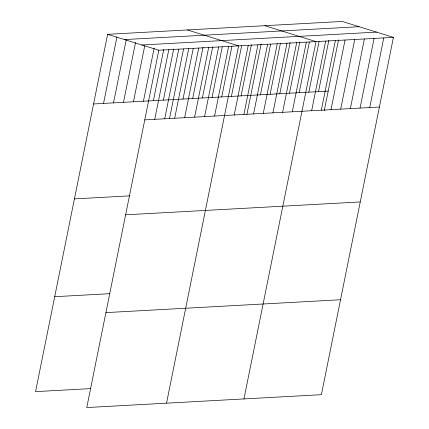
<?xml version="1.0" encoding="UTF-8"?>
<svg xmlns="http://www.w3.org/2000/svg" width="429" height="429" viewBox="0 0 429 429"><rect width="100%" height="100%" fill="white"/><g stroke="black" fill="none" stroke-linecap="round" stroke-linejoin="round"><path stroke-width="0.64" d="M393.436 37.371L158.81 50.241L86.765 407.55L321.391 394.68L393.436 37.371L342.235 21.45L107.609 34.32L35.564 391.629L90.739 388.604M103.539 103.416L116.919 37.06M113.513 102.869L126.228 39.795M123.482 102.322L135.537 42.535M133.457 101.775L144.718 45.93M143.425 101.228L154.156 48.01M153.4 100.681L163.733 49.437M154.74 119.337L168.785 49.694M163.369 100.134L173.702 48.89M164.709 118.79L178.754 49.147M169.514 118.576L183.542 48.997M174.683 118.243L188.728 48.6M183.017 99.056L193.222 48.466M184.652 117.696L198.697 48.053M192.696 98.525L203.03 47.281M194.627 117.149L208.671 47.506M202.375 97.994L212.709 46.75M204.595 116.602L218.64 46.959M212.055 97.463L222.254 46.874M214.57 116.055L228.609 46.412M221.734 96.933L231.933 46.343M166.538 403.174L238.583 45.865L187.382 29.944M231.413 96.402L241.613 45.812M234.218 114.977L248.262 45.335M241.087 95.871L251.421 44.627M243.897 114.446L257.942 44.804M246.938 114.328L261.1 44.096M253.577 113.916L267.616 44.273M260.446 94.809L270.645 44.219M263.256 113.385L277.295 43.742M270.125 94.278L280.325 43.688M272.93 112.854L286.974 43.211M279.805 93.747L290.133 42.503M282.609 112.323L296.654 42.68M289.478 93.216L299.812 41.972M292.288 111.792L306.333 42.149M299.158 92.685L309.357 42.096M243.962 398.927L316.007 41.618L264.811 25.697M308.837 92.155L319.037 41.565M311.647 110.73L325.686 41.087M318.516 91.624L328.85 40.38M321.321 110.199L335.365 40.557M324.238 110.714L338.524 39.849M331 109.668L345.045 40.026M340.68 109.138L354.724 39.495M350.359 108.607L364.398 38.964M360.038 108.076L374.077 38.433M369.712 107.545L383.757 37.902M124.507 39.575L359.132 26.705M141.913 44.986L376.539 32.116M93.57 103.963L328.196 91.093M144.766 119.884L379.392 107.014M74.426 198.895L129.601 195.865M125.627 214.811L360.253 201.941M54.708 296.702L109.883 293.672M105.904 312.618L340.529 299.748M107.609 34.32L158.81 50.241"/></g></svg>
